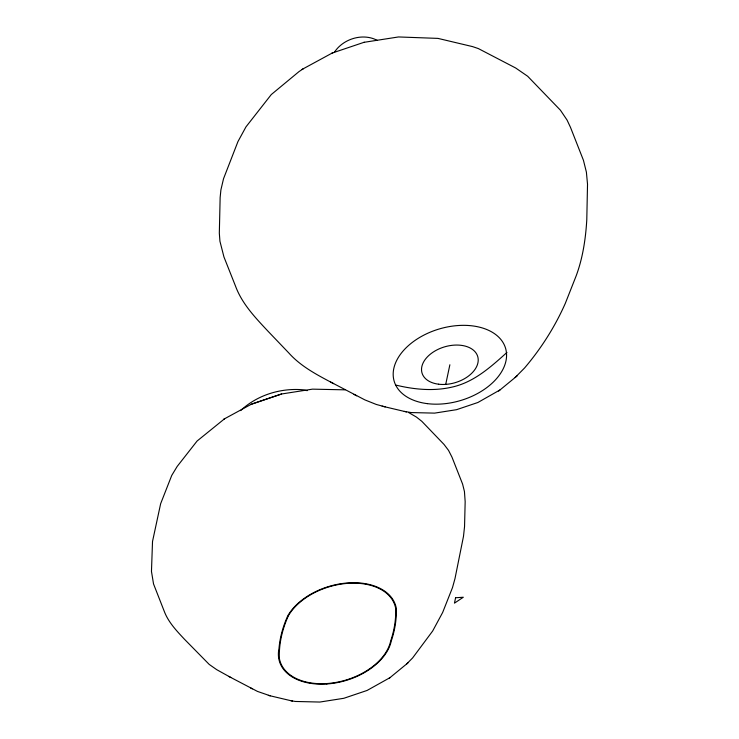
<?xml version="1.0" encoding="UTF-8"?>
<svg xmlns="http://www.w3.org/2000/svg" width="739" height="739" viewBox="0 0 739 739"><rect width="100%" height="100%" fill="white"/><g stroke="black" fill="none" stroke-linecap="round" stroke-linejoin="round"><path stroke-width="1.11" d="M445.719 384.382L449.875 364.761M334.268 52.487C342.924 38.807 362.904 32.627 377.352 40.433M515.138 377.527L524.561 367.994C541.142 348.531 554.961 326.749 565.307 303.378L576.134 275.952C582.803 258.031 585.667 238.789 586.784 219.769L587.523 184.196L586.387 172.104L583.441 160.289L570.48 127.33L567.081 120.087L560.421 110.194L527.655 76.246L515.656 67.988L478.345 48.571L472.544 46.603L437.959 38.391L398.515 36.95L363.939 42.335M406.699 663.927L412.621 657.932L432.684 630.977L442.652 612.474L452.499 587.588L454.993 578.582L463.492 536.366L464.545 526.621L465.164 501.67L464.443 491.509L462.596 484.082L451.972 457.118L448.555 450.411L444.019 444.425L421.83 421.332L416.436 417.073L408.519 412.464M506.954 352.457C490.687 367.034 473.856 382.368 451.815 387.153C433.266 391.402 413.905 389.508 395.587 385.019M404.279 411.401L411.143 412.565L434.615 413.119L456.591 409.674L477.902 402.487L500.017 389.924M290.99 700.729L295.304 701.459L319.848 702.05L343.829 698.29L367.089 690.448L389.887 677.718M240.609 410.616C257.264 394.977 280.875 387.735 303.489 389.832L307.202 390.672M498.622 391.088L517.235 375.791M389.01 678.448L408.02 662.837M303.424 68.672L299.036 71.572L271.296 94.546L245.967 126.877L237.949 141.583L223.529 178.727L220.906 189.886L220.139 197.516L219.326 233.164L219.936 241.237L223.945 256.941L235.51 286.095C242.013 303.784 255.297 317.641 267.934 331.146L288.727 352.882C300.995 366.664 317.604 375.126 333.64 383.643M224.601 418.754L197.091 441.026L177.194 466.42L171.734 475.436L160.64 503.721L152.52 541.456L151.467 571.423L153.536 583.949L164.113 610.95C168.206 622.081 176.556 630.792 184.51 639.29L209.211 664.416L216.712 669.663L230.771 677.469M331.58 53.384L332.956 52.774M251.186 404.325L281.577 393.989L312.477 389.148L345.067 389.841M301.882 69.512L332.245 53.023L364.225 42.243M223.621 419.29L251.602 404.094L281.577 393.989M330.416 381.934L364.863 399.882L376.206 404.427L385.167 406.875M228.748 676.397L257.477 691.418L270.252 695.824M382.128 406.164L406.533 411.928M268.34 695.371L292.413 701.062M353.926 394.377L356.641 395.808M250.604 687.954L252.313 688.859M455.584 597.759L454.448 603.153L463.298 597.241L455.584 597.759M438.606 384.206A29.043 18.669 -16.5 0 0 478.031 357.842A29.043 18.669 -16.5 0 0 432.98 352.235A29.043 18.669 -16.5 0 0 438.606 384.206M427.336 403.642A58.085 37.338 -16.5 0 0 506.197 350.933A58.085 37.338 -16.5 0 0 416.085 339.709A58.085 37.338 -16.5 0 0 427.336 403.642M326.85 683.972A58.141 37.375 -16.5 0 0 391.291 640.907A185.628 119.321 -16.5 0 0 396.298 608.336A58.15 37.375 -16.5 0 0 348.217 582.905A58.15 37.375 -16.5 0 0 287.831 615.698A185.628 119.321 -16.5 0 0 278.991 648.528A58.141 37.375 -16.5 0 0 326.85 683.972M288.376 615.763A184.852 118.822 -16.5 0 0 279.36 658.394A57.531 36.978 -16.5 0 0 334.24 682.725A57.531 36.978 -16.5 0 0 390.691 640.925A184.852 118.822 -16.5 0 0 395.688 608.483A57.531 36.978 -16.5 0 0 348.124 583.32A57.531 36.978 -16.5 0 0 288.376 615.763"/></g></svg>
